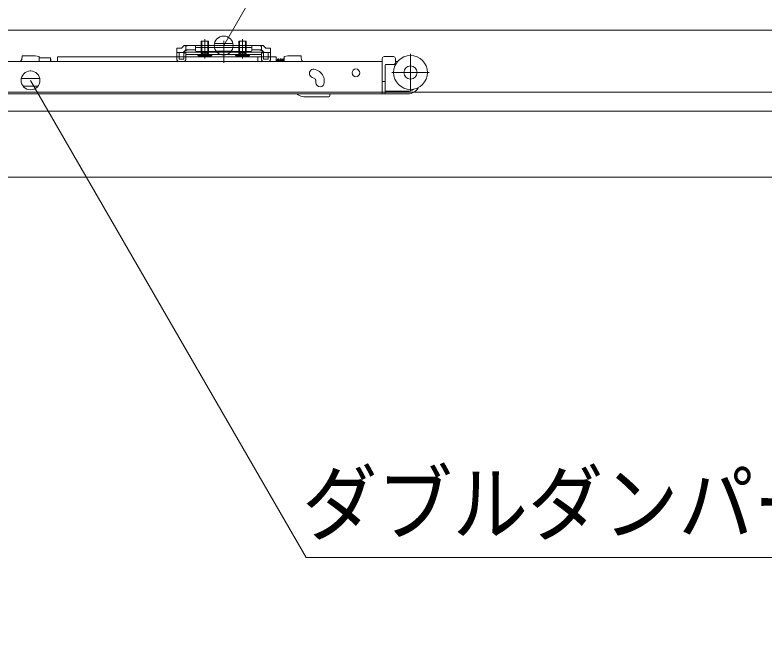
# Model space of a CAD drawing. Units: millimetres, scale not verified. Extents: x -6062 to 6062, y -3045 to 3045.
# Drawn here: x -1885.3 to -1487.2, y 18.3 to 358 of the extents above; entities that cross this region are included whole.
import ezdxf
from ezdxf.enums import TextEntityAlignment as Align

# ---------------------------------------------------------------- set-up
doc = ezdxf.new("R2010")
doc.units = ezdxf.units.MM
doc.header["$LTSCALE"] = 20
doc.layers.add('0-0_2寸法-3', color=7, linetype='Continuous', lineweight=9)
doc.layers.add('0-1_3一般', color=7, linetype='Continuous', lineweight=9)
doc.styles.add('ＭＳ ゴシック', font='')
doc.styles.get('ＭＳ ゴシック').set_extended_font_data('MS Gothic')

# ---------------------------------------------------------------- blocks, each defined once
blk = doc.blocks.new('グループ-70')
at = {"layer": '0-1_3一般'}
blk.add_line((-78696.5, 7000), (20223.5, 7000), dxfattribs=at)
blk = doc.blocks.new('グループ-71')
at = {"layer": '0-1_3一般'}
for p, q in [((-76990, 7000), (18350, 7000)), ((27.6, 6836.1), (27.6, 6882.1)), ((60, 6905.1), (60, 6699.1)), ((60, 6749.1), (60, 6867.1)), ((92.4, 6882.1), (92.4, 6836.1)), ((100, 6882.1), (100, 6836.1)), ((260, 6730.2), (260, 6884.2)), ((260, 6853.3), (260, 6651.9)), ((420, 6882.1), (500, 6882.1)), ((420, 6836.1), (420, 6882.1)), ((427.6, 6836.1), (427.6, 6882.1)), ((460, 6905.1), (460, 6699.1)), ((460, 6749.1), (460, 6867.1)), ((492.4, 6882.1), (492.4, 6836.1)), ((500, 6882.1), (500, 6836.1)), ((-187.1, 6808.1), (-238, 6808.1)), ((-238, 6764.1), (-238, 6808.1)), ((-187.1, 6808.1), (-172.5, 6822.6)), ((-172.5, 6822.6), (-159.1, 6836.1)), ((-154.5, 6775.6), (-168, 6762.1)), ((-159.1, 6836.1), (-140, 6836.1)), ((-140, 6790.1), (-154.5, 6775.6)), ((-40, 6836.1), (-140, 6836.1)), ((-140, 6826.1), (-120, 6836.1)), ((-140, 6836.1), (-140, 6790.1)), ((-140, 6790.1), (-120, 6790.1)), ((-40, 6836.1), (560, 6836.1)), ((-40, 6825.2), (-40, 6836.1)), ((-40, 6825.2), (-40, 6815.2)), ((-40, 6790.1), (-40, 6815.2)), ((-40, 6784.1), (-40, 6790.1)), ((-30, 6815.2), (550, 6815.2)), ((550, 6774.1), (-30, 6774.1)), ((20, 6756.2), (20, 6836.1)), ((27.6, 6756.2), (27.6, 6836.1)), ((37.2, 6758.9), (60, 6771)), ((60, 6797.6), (60, 6713.6)), ((60, 6771), (82.8, 6758.9)), ((92.4, 6836.1), (92.4, 6756.2)), ((100, 6836.1), (100, 6756.2)), ((420, 6756.2), (420, 6836.1)), ((427.6, 6756.2), (427.6, 6836.1)), ((460, 6797.6), (460, 6713.6)), ((492.4, 6836.1), (492.4, 6756.2)), ((500, 6836.1), (500, 6756.2)), ((560, 6836.1), (560, 6825.2)), ((660, 6836.1), (560, 6836.1)), ((560, 6825.2), (560, 6815.2)), ((560, 6815.2), (560, 6790.1)), ((560, 6790.1), (560, 6784.1)), ((640, 6836.1), (660, 6826.1)), ((640, 6790.1), (660, 6790.1)), ((660, 6836.1), (679.1, 6836.1)), ((674.5, 6775.6), (688, 6762.1)), ((692.5, 6822.6), (679.1, 6836.1)), ((692.5, 6822.6), (707.1, 6808.1)), ((758, 6808.1), (707.1, 6808.1)), ((758, 6808.1), (758, 6764.1)), ((-1880.1, 6727.9), (-1880.1, 6713.9)), ((-1880.1, 6727.9), (-1740.1, 6727.9)), ((-1700.1, 6717.9), (-1740.1, 6727.9)), ((-1700.1, 6717.9), (-1700.1, 6705.9)), ((-1580.1, 6705.9), (-1700.1, 6705.9)), ((-1700.1, 6665.9), (-1700.1, 6705.9)), ((-1580.1, 6665.9), (-1580.1, 6705.9)), ((-1575.1, 6665.9), (-1575.1, 6690.9)), ((624.3, 6715.9), (-1505.7, 6715.9)), ((-1505.7, 6665.9), (-1505.7, 6715.9)), ((-238, 6762.1), (-238, 6764.1)), ((-238, 6742.1), (-238, 6762.1)), ((-238, 6762.1), (-187.1, 6762.1)), ((-238, 6692.1), (-238, 6742.1)), ((-214, 6692.1), (-214, 6742.1)), ((-164, 6692.1), (-214, 6692.1)), ((-187.1, 6762.1), (-168, 6762.1)), ((-164, 6692.1), (-164, 6742.1)), ((-140, 6766.1), (660, 6766.1)), ((-140, 6742.1), (-140, 6766.1)), ((-140, 6692.1), (-140, 6742.1)), ((-140, 6742.1), (660, 6742.1)), ((-15, 6742.1), (-15, 6732.1)), ((135, 6742.1), (-15, 6742.1)), ((-15, 6732.1), (135, 6732.1)), ((-15, 6732.1), (-5, 6722.1)), ((-5, 6722.1), (125, 6722.1)), ((19, 6722.1), (37.2, 6758.9)), ((20, 6756.2), (27.6, 6756.2)), ((23.8, 6742.1), (20, 6756.2)), ((27.6, 6756.2), (23.8, 6742.1)), ((27.6, 6756.2), (92.4, 6756.2)), ((82.8, 6758.9), (101, 6722.1)), ((92.4, 6756.2), (96.2, 6742.1)), ((92.4, 6756.2), (100, 6756.2)), ((100, 6756.2), (96.2, 6742.1)), ((125, 6722.1), (135, 6732.1)), ((135, 6732.1), (135, 6742.1)), ((423.8, 6742.1), (420, 6756.2)), ((427.6, 6756.2), (423.8, 6742.1)), ((492.4, 6756.2), (500, 6756.2)), ((492.4, 6756.2), (496.2, 6742.1)), ((500, 6756.2), (496.2, 6742.1)), ((818.3, 6716.9), (624.3, 6716.9)), ((624.3, 6665.9), (624.3, 6716.9)), ((660, 6742.1), (660, 6766.1)), ((660, 6742.1), (660, 6692.1)), ((684, 6742.1), (684, 6692.1)), ((734, 6692.1), (684, 6692.1)), ((707.1, 6762.1), (688, 6762.1)), ((707.1, 6762.1), (758, 6762.1)), ((734, 6742.1), (734, 6762.1)), ((734, 6742.1), (734, 6692.1)), ((758, 6762.1), (758, 6764.1)), ((758, 6742.1), (758, 6692.1)), ((818.3, 6716.9), (818.3, 6665.9)), ((941.5, 6727.9), (901.5, 6717.9)), ((901.5, 6717.9), (901.5, 6665.9)), ((1081.5, 6727.9), (941.5, 6727.9)), ((1081.5, 6727.9), (1081.5, 6713.9)), ((1943.9, 6665.1), (1943.9, 6697.9)), ((2063.9, 6717.9), (1963.9, 6717.9)), ((2083.9, 6655.9), (2083.9, 6697.9)), ((2243.9, 6351.9), (2243.9, 6747.9)), ((-4162.1, 6665.9), (1943.9, 6665.9)), ((-164, 6668.1), (-214, 6668.1)), ((734, 6668.1), (684, 6668.1)), ((818.4, 6686.9), (818.3, 6687.5)), ((837.6, 6665.9), (838.3, 6670.9)), ((864.6, 6665.9), (865.3, 6670.9)), ((891.6, 6665.9), (892.3, 6670.9)), ((1943.9, 6665.1), (1943.9, 6659.9)), ((1943.9, 6659.9), (1943.9, 6481.9)), ((1973.9, 6625.9), (1973.9, 6475.9)), ((2063.9, 6635.9), (1983.9, 6635.9)), ((2063.9, 6635.9), (2085.8, 6635.9)), ((2106.3, 6665.9), (2083.9, 6665.9)), ((1248.9, 6574.7), (1230.2, 6581.5)), ((2441.9, 6549.9), (2045.9, 6549.9)), ((1199.4, 6496.9), (1218.2, 6490.1)), ((1237.9, 6462.4), (1237.9, 6461.9)), ((1237.9, 6441.9), (1237.9, 6461.9)), ((1326.3, 6481.4), (1326.2, 6481.9)), ((1327.9, 6461.9), (1327.9, 6441.9)), ((1943.9, 6481.9), (1943.9, 6470.1)), ((1943.9, 6345.9), (1943.9, 6455.9)), ((1973.9, 6475.9), (1973.9, 6455.9)), ((1973.9, 6455.9), (1973.9, 6345.9)), ((18350, 6340), (-76990, 6340)), ((1943.9, 6321.9), (-4162.1, 6321.9)), ((1039.8, 6321.9), (1049.9, 6313.8)), ((1112.4, 6291.9), (1377.3, 6291.9)), ((1387.3, 6321.9), (1387.3, 6301.9)), ((1973.9, 6345.9), (1973.9, 6321.9)), ((1973.9, 6321.9), (2213.9, 6321.9)), ((2213.9, 6351.9), (1983.9, 6351.9)), ((-5320, 5440), (18040, 5440))]:
    blk.add_line(p, q, dxfattribs=at)
for points in [[(20, 6836.1), (20, 6882.1), (100, 6882.1)], [(-140, 6790.1), (-140, 6780.1), (-120, 6790.1), (-40, 6790.1)], [(419, 6722.1), (437.2, 6758.9), (460, 6771), (482.8, 6758.9), (501, 6722.1)], [(560, 6790.1), (640, 6790.1), (660, 6780.1), (660, 6790.1)], [(674.5, 6775.6), (660, 6790.1), (660, 6836.1)], [(-238, 6762.1), (-214, 6762.1), (-214, 6742.1)], [(385, 6732.1), (395, 6722.1), (525, 6722.1), (535, 6732.1)], [(420, 6756.2), (427.6, 6756.2), (492.4, 6756.2)], [(734, 6762.1), (758, 6762.1), (758, 6742.1)], [(835.7, 6694.4), (835.1, 6693.6), (834.5, 6692.6), (833.8, 6691.4), (833.2, 6690.1), (832.6, 6688.9), (832.1, 6687.6), (831.6, 6686.5), (831.1, 6685.3), (830.7, 6684.2), (830.3, 6683.1), (829.9, 6682), (829.6, 6681), (829.4, 6680), (829.1, 6679), (829, 6678), (828.8, 6677.1), (828.7, 6676.2), (828.6, 6675.3), (828.5, 6674.5), (828.5, 6673.7), (828.4, 6672.9), (828.3, 6672.1), (828.2, 6671.3), (828.1, 6670.6), (828.1, 6669.8), (828, 6669.1), (827.9, 6668.4), (827.8, 6667.8), (827.7, 6667.1), (827.7, 6666.5), (827.6, 6665.9)], [(849, 6665.9), (848.9, 6666.5), (848.8, 6667.1), (848.7, 6667.8), (848.6, 6668.4), (848.6, 6669.1), (848.5, 6669.8), (848.4, 6670.6), (848.3, 6671.3), (848.3, 6672.1), (848.2, 6672.9), (848.1, 6673.7), (848, 6674.5), (848, 6675.4), (847.9, 6676.2), (847.8, 6677.1), (847.7, 6678), (847.5, 6679), (847.3, 6680), (847, 6681), (846.7, 6682), (846.4, 6683.1), (846, 6684.2), (845.6, 6685.3), (845.1, 6686.5), (844.6, 6687.7), (844.1, 6688.9), (843.5, 6690.1), (842.9, 6691.4), (842.2, 6692.6), (841.6, 6693.6), (840.9, 6694.4), (840.3, 6695.1), (839.6, 6695.5), (839, 6695.8), (838.3, 6695.9), (837.7, 6695.8), (837, 6695.5), (836.4, 6695.1), (835.7, 6694.4)], [(862.7, 6694.4), (862.1, 6693.6), (861.5, 6692.6), (860.8, 6691.4), (860.2, 6690.1), (859.6, 6688.9), (859.1, 6687.6), (858.6, 6686.5), (858.1, 6685.3), (857.7, 6684.2), (857.3, 6683.1), (856.9, 6682), (856.6, 6681), (856.4, 6680), (856.1, 6679), (856, 6678), (855.8, 6677.1), (855.7, 6676.2), (855.6, 6675.3), (855.5, 6674.5), (855.5, 6673.7), (855.4, 6672.9), (855.3, 6672.1), (855.2, 6671.3), (855.1, 6670.6), (855, 6669.8), (855, 6669.1), (854.9, 6668.4), (854.8, 6667.8), (854.7, 6667.1), (854.7, 6666.5), (854.6, 6665.9)], [(876, 6665.9), (875.9, 6666.5), (875.8, 6667.1), (875.7, 6667.8), (875.6, 6668.4), (875.6, 6669.1), (875.5, 6669.8), (875.4, 6670.6), (875.3, 6671.3), (875.3, 6672.1), (875.2, 6672.9), (875.1, 6673.7), (875, 6674.5), (875, 6675.4), (874.9, 6676.2), (874.8, 6677.1), (874.7, 6678), (874.5, 6679), (874.3, 6680), (874, 6681), (873.7, 6682), (873.4, 6683.1), (873, 6684.2), (872.6, 6685.3), (872.1, 6686.5), (871.6, 6687.7), (871.1, 6688.9), (870.5, 6690.1), (869.9, 6691.4), (869.2, 6692.6), (868.6, 6693.6), (867.9, 6694.4), (867.3, 6695.1), (866.6, 6695.5), (866, 6695.8), (865.3, 6695.9), (864.7, 6695.8), (864, 6695.5), (863.4, 6695.1), (862.7, 6694.4)], [(886, 6691.2), (885.7, 6690.3), (885.4, 6689.2), (885.2, 6688.1), (885, 6686.9), (884.7, 6685.8), (884.6, 6684.7), (884.4, 6683.6), (884.2, 6682.5), (884, 6681.5), (883.8, 6680.5), (883.7, 6679.6), (883.5, 6678.7), (883.4, 6677.8), (883.2, 6676.9), (883.1, 6676.1), (883, 6675.3), (882.9, 6674.6), (882.7, 6673.9), (882.6, 6673.2), (882.5, 6672.5), (882.4, 6671.8), (882.3, 6671.1), (882.2, 6670.5), (882.1, 6669.9), (882, 6669.2), (882, 6668.6), (881.9, 6668.1), (881.8, 6667.5), (881.7, 6666.9), (881.6, 6666.4), (881.6, 6665.9)], [(901.5, 6675.8), (901.4, 6676.3), (901.4, 6676.9), (901.3, 6677.4), (901.2, 6678), (901.2, 6678.7), (901.1, 6679.3), (901, 6680), (901, 6680.6), (900.9, 6681.4), (900.9, 6682.1), (900.8, 6682.9), (900.7, 6683.6), (900.7, 6684.5), (900.6, 6685.3), (900.5, 6686.1), (900.4, 6686.9), (900.2, 6687.7), (899.9, 6688.4), (899.6, 6689.1), (899.1, 6689.8), (898.7, 6690.4), (898.1, 6691), (897.5, 6691.5), (896.8, 6692.1), (896.1, 6692.6), (895.3, 6693), (894.4, 6693.5), (893.5, 6693.8), (892.5, 6694.2), (891.6, 6694.4), (890.8, 6694.5), (890, 6694.5), (889.3, 6694.3), (888.6, 6694.1), (888, 6693.7), (887.4, 6693.3), (886.9, 6692.7), (886.4, 6692), (886, 6691.2)], [(822, 6665.9), (821.9, 6666.4), (821.8, 6667), (821.7, 6667.5), (821.7, 6668.1), (821.6, 6668.6), (821.5, 6669.2), (821.4, 6669.7), (821.4, 6670.2), (821.3, 6670.8), (821.2, 6671.3), (821.1, 6671.9), (821.1, 6672.4), (821, 6672.9), (820.9, 6673.5), (820.8, 6674), (820.7, 6674.6), (820.7, 6675.1), (820.6, 6675.7), (820.5, 6676.2), (820.4, 6676.7), (820.4, 6677.3), (820.3, 6677.8), (820.2, 6678.4), (820.1, 6678.9), (820, 6679.4), (819.9, 6680), (819.8, 6680.5), (819.7, 6681.1), (819.6, 6681.6), (819.5, 6682.1), (819.4, 6682.7), (819.3, 6683.2), (819.2, 6683.7), (819.1, 6684.3), (818.9, 6684.8), (818.8, 6685.3), (818.7, 6685.9), (818.6, 6686.4), (818.4, 6686.9)], [(835.5, 6686.7), (835.4, 6686.7), (835.2, 6686.7), (835.1, 6686.7), (835.1, 6686.6), (835, 6686.6), (835, 6686.5), (834.9, 6686.3), (834.9, 6686.1), (835, 6686), (835, 6685.7), (835.1, 6685.5), (835.2, 6685.2), (835.3, 6684.9), (835.5, 6684.5), (835.6, 6684.2), (835.8, 6683.8), (836, 6683.4), (836.1, 6683), (836.3, 6682.6), (836.4, 6682.2), (836.5, 6681.8), (836.6, 6681.4), (836.7, 6681), (836.8, 6680.6), (836.9, 6680.2), (837, 6679.8), (837.1, 6679.4), (837.1, 6679), (837.2, 6678.6), (837.2, 6678.2), (837.3, 6677.8), (837.3, 6677.4), (837.4, 6677), (837.4, 6676.6), (837.4, 6676.2), (837.5, 6675.8), (837.6, 6675.4), (837.6, 6674.9), (837.7, 6674.5)], [(837.7, 6674.5), (837.7, 6674.1), (837.8, 6673.6), (837.9, 6673.2), (837.9, 6672.8), (838, 6672.3), (838.1, 6671.9), (838.1, 6671.4), (838.2, 6671), (838.3, 6670.6), (838.4, 6670.1), (838.4, 6669.7), (838.5, 6669.3), (838.5, 6668.9), (838.6, 6668.5), (838.7, 6668.1), (838.7, 6667.7), (838.8, 6667.4), (838.8, 6667), (838.9, 6666.6), (838.9, 6666.3), (839, 6665.9)], [(862.5, 6686.7), (862.4, 6686.7), (862.3, 6686.7), (862.1, 6686.7), (862.1, 6686.6), (862, 6686.6), (862, 6686.5), (861.9, 6686.3), (861.9, 6686.2), (862, 6686), (862, 6685.7), (862.1, 6685.5), (862.2, 6685.2), (862.3, 6684.9), (862.5, 6684.5), (862.6, 6684.2), (862.8, 6683.8), (863, 6683.4), (863.1, 6683), (863.3, 6682.6), (863.4, 6682.2), (863.5, 6681.8), (863.6, 6681.4), (863.7, 6681), (863.8, 6680.6), (863.9, 6680.2), (864, 6679.8), (864.1, 6679.4), (864.1, 6679), (864.2, 6678.6), (864.2, 6678.2), (864.3, 6677.8), (864.3, 6677.4), (864.4, 6677), (864.4, 6676.6), (864.4, 6676.2), (864.5, 6675.8), (864.6, 6675.4), (864.6, 6674.9), (864.7, 6674.5)], [(864.7, 6674.5), (864.7, 6674.1), (864.8, 6673.6), (864.9, 6673.2), (864.9, 6672.8), (865, 6672.3), (865.1, 6671.9), (865.1, 6671.4), (865.2, 6671), (865.3, 6670.6), (865.4, 6670.1), (865.4, 6669.7), (865.5, 6669.3), (865.5, 6668.9), (865.6, 6668.5), (865.7, 6668.1), (865.7, 6667.7), (865.8, 6667.4), (865.8, 6667), (865.9, 6666.6), (865.9, 6666.3), (866, 6665.9)], [(889.5, 6686.7), (889.4, 6686.7), (889.2, 6686.7), (889.1, 6686.7), (889.1, 6686.6), (889, 6686.6), (889, 6686.5), (888.9, 6686.3), (888.9, 6686.1), (889, 6686), (889, 6685.7), (889.1, 6685.5), (889.2, 6685.2), (889.3, 6684.9), (889.5, 6684.5), (889.6, 6684.2), (889.8, 6683.8), (890, 6683.4), (890.1, 6683), (890.3, 6682.6), (890.4, 6682.2), (890.5, 6681.8), (890.6, 6681.4), (890.7, 6681), (890.8, 6680.6), (890.9, 6680.2), (891, 6679.8), (891.1, 6679.4), (891.1, 6679), (891.2, 6678.6), (891.2, 6678.2), (891.3, 6677.8), (891.3, 6677.4), (891.4, 6677), (891.4, 6676.6), (891.4, 6676.2), (891.5, 6675.8), (891.6, 6675.4), (891.6, 6674.9), (891.7, 6674.5)], [(891.7, 6674.5), (891.7, 6674.1), (891.8, 6673.6), (891.9, 6673.2), (891.9, 6672.8), (892, 6672.3), (892.1, 6671.9), (892.1, 6671.4), (892.2, 6671), (892.3, 6670.6), (892.4, 6670.1), (892.4, 6669.7), (892.5, 6669.3), (892.5, 6668.9), (892.6, 6668.5), (892.7, 6668.1), (892.7, 6667.7), (892.8, 6667.4), (892.8, 6667), (892.9, 6666.6), (892.9, 6666.3), (893, 6665.9)], [(1230.3, 6481.9), (1230.6, 6481.5), (1230.9, 6481), (1231.2, 6480.6), (1231.6, 6480.1), (1231.9, 6479.7), (1232.2, 6479.2), (1232.5, 6478.8), (1232.8, 6478.3), (1233, 6477.9), (1233.3, 6477.4), (1233.6, 6476.9), (1233.9, 6476.4), (1234.1, 6476), (1234.4, 6475.5), (1234.6, 6475), (1234.9, 6474.5), (1235.1, 6474), (1235.3, 6473.5), (1235.5, 6473), (1235.8, 6472.5), (1236, 6472), (1236.2, 6471.5), (1236.3, 6470.9), (1236.5, 6470.4), (1236.7, 6469.9), (1236.8, 6469.4), (1237, 6468.9), (1237.1, 6468.3), (1237.2, 6467.8), (1237.4, 6467.3), (1237.5, 6466.8), (1237.5, 6466.2), (1237.6, 6465.7), (1237.7, 6465.1), (1237.8, 6464.6), (1237.8, 6464.1), (1237.8, 6463.5), (1237.9, 6463), (1237.9, 6462.4)], [(1327.9, 6461.9), (1327.9, 6462.4), (1327.9, 6462.9), (1327.9, 6463.4), (1327.9, 6463.9), (1327.9, 6464.4), (1327.9, 6464.9), (1327.9, 6465.4), (1327.8, 6465.9), (1327.8, 6466.4), (1327.8, 6466.9), (1327.8, 6467.4), (1327.7, 6467.9), (1327.7, 6468.4), (1327.7, 6468.9), (1327.7, 6469.4), (1327.6, 6469.9), (1327.6, 6470.4), (1327.5, 6470.9), (1327.5, 6471.4), (1327.5, 6471.9), (1327.4, 6472.4), (1327.4, 6472.9), (1327.3, 6473.4), (1327.3, 6473.9), (1327.2, 6474.4), (1327.2, 6474.9), (1327.1, 6475.4), (1327, 6475.9), (1327, 6476.4), (1326.9, 6476.9), (1326.9, 6477.4), (1326.8, 6477.9), (1326.7, 6478.4), (1326.7, 6478.9), (1326.6, 6479.4), (1326.5, 6479.9), (1326.5, 6480.4), (1326.4, 6480.9), (1326.3, 6481.4)], [(1973.9, 6455.9), (1943.9, 6455.9), (1943.9, 6470.1)], [(1973.9, 6321.9), (1943.9, 6321.9), (1943.9, 6345.9)], [(-5640, -39740), (-5640, 6140), (18360, 6140)]]:
    blk.add_lwpolyline(points, dxfattribs=at)
blk.add_lwpolyline([(385, 6732.1), (535, 6732.1), (535, 6742.1), (385, 6742.1)], close=True, dxfattribs=at)
for centre, radius in [((2243.9, 6549.9), 180), ((2243.9, 6549.9), 70), ((1663.9, 6545.9), 41)]:
    blk.add_circle(centre, radius, dxfattribs=at)
for centre, radius, start, end in [((-187.1, 6808.1), 46, 270, 315), ((-140, 6790.1), 46, 90, 135), ((-30, 6825.2), 10, 180, 270), ((-30, 6784.1), 10, 180, 270), ((550, 6825.2), 10, 270, 0), ((550, 6784.1), 10, 270, 0), ((660, 6790.1), 46, 45, 90), ((707.1, 6808.1), 46, 225, 270), ((-1960.1, 6713.9), 80, 323.1301, 0), ((-1580.1, 6690.9), 5, 0, 90), ((-214, 6692.1), 24, 180, 270), ((-140, 6742.1), 24, 90, 180), ((-164, 6692.1), 24, 270, 0), ((660, 6742.1), 24, 0, 90), ((684, 6692.1), 24, 180, 270), ((734, 6692.1), 24, 270, 0), ((1161.5, 6713.9), 80, 180, 216.8699), ((1963.9, 6697.9), 20, 90, 180), ((2063.9, 6697.9), 20, 0, 90), ((1983.9, 6625.9), 10, 90, 180), ((2063.9, 6655.9), 20, 270, 0), ((1214.8, 6539.2), 45, 70, 250), ((1207.9, 6461.9), 120, 9.59407, 70), ((1207.9, 6461.9), 30, 41.81031, 70), ((1282.9, 6441.9), 45, 180, 0), ((2213.9, 6451.9), 130, 270, 332.1733), ((2213.9, 6451.9), 100, 270, 307.50397), ((1112.4, 6391.9), 100, 231.34019, 270), ((1377.3, 6301.9), 10, 270, 0), ((1983.9, 6361.9), 10, 180, 270)]:
    blk.add_arc(centre, radius, start, end, dxfattribs=at)
blk = doc.blocks.new('グループ-72')
at = {"layer": '0-1_3一般'}
for name in ['グループ-70', 'グループ-71']:
    blk.add_blockref(name, (0, 0), dxfattribs=at)

msp = doc.modelspace()

# ---------------------------------------------------------------- linework, layer by layer
at = {"layer": '0-0_2寸法-3'}
for p, q in [((-1774.31, 346.8), (-1774.69, 346.8)), ((-1774.31, 346.8), (-1774.69, 346.8)), ((-1769.6, 342.8), (-1779.4, 342.8)), ((-1770.5, 338.8), (-1778.5, 338.8)), ((-1876.84, 328.29), (-1877.21, 328.29)), ((-1876.84, 328.29), (-1877.21, 328.29)), ((-1872.13, 324.29), (-1881.92, 324.29)), ((-1873.03, 320.29), (-1881.02, 320.29))]:
    msp.add_line(p, q, dxfattribs=at)
for points in [[(-1774.5, 341.8), (-1740.9, 400), (-1138.97, 400)], [(-1131.94, 70), (-1730.78, 70), (-1877.02, 323.3)]]:
    msp.add_lwpolyline(points, dxfattribs=at)
for centre in [(-1774.5, 341.8), (-1774.5, 341.8), (-1877.02, 323.3), (-1877.02, 323.3)]:
    msp.add_circle(centre, 5.01, dxfattribs=at)

# ---------------------------------------------------------------- block references
at = {"layer": '0-1_3一般', "xscale": 0.05, "yscale": 0.05}
msp.add_blockref('グループ-72', (-1787.5, 0), dxfattribs=at)

# ---------------------------------------------------------------- texts
at = {"layer": '0-0_2寸法-3', "style": 'ＭＳ ゴシック', "width": 0.9}
msp.add_text('ダブルダンパー付上ラ', height=32.55, dxfattribs=at).set_placement((-1732.88, 72.77), align=Align.BOTTOM_LEFT)

doc.saveas('drawing.dxf')
